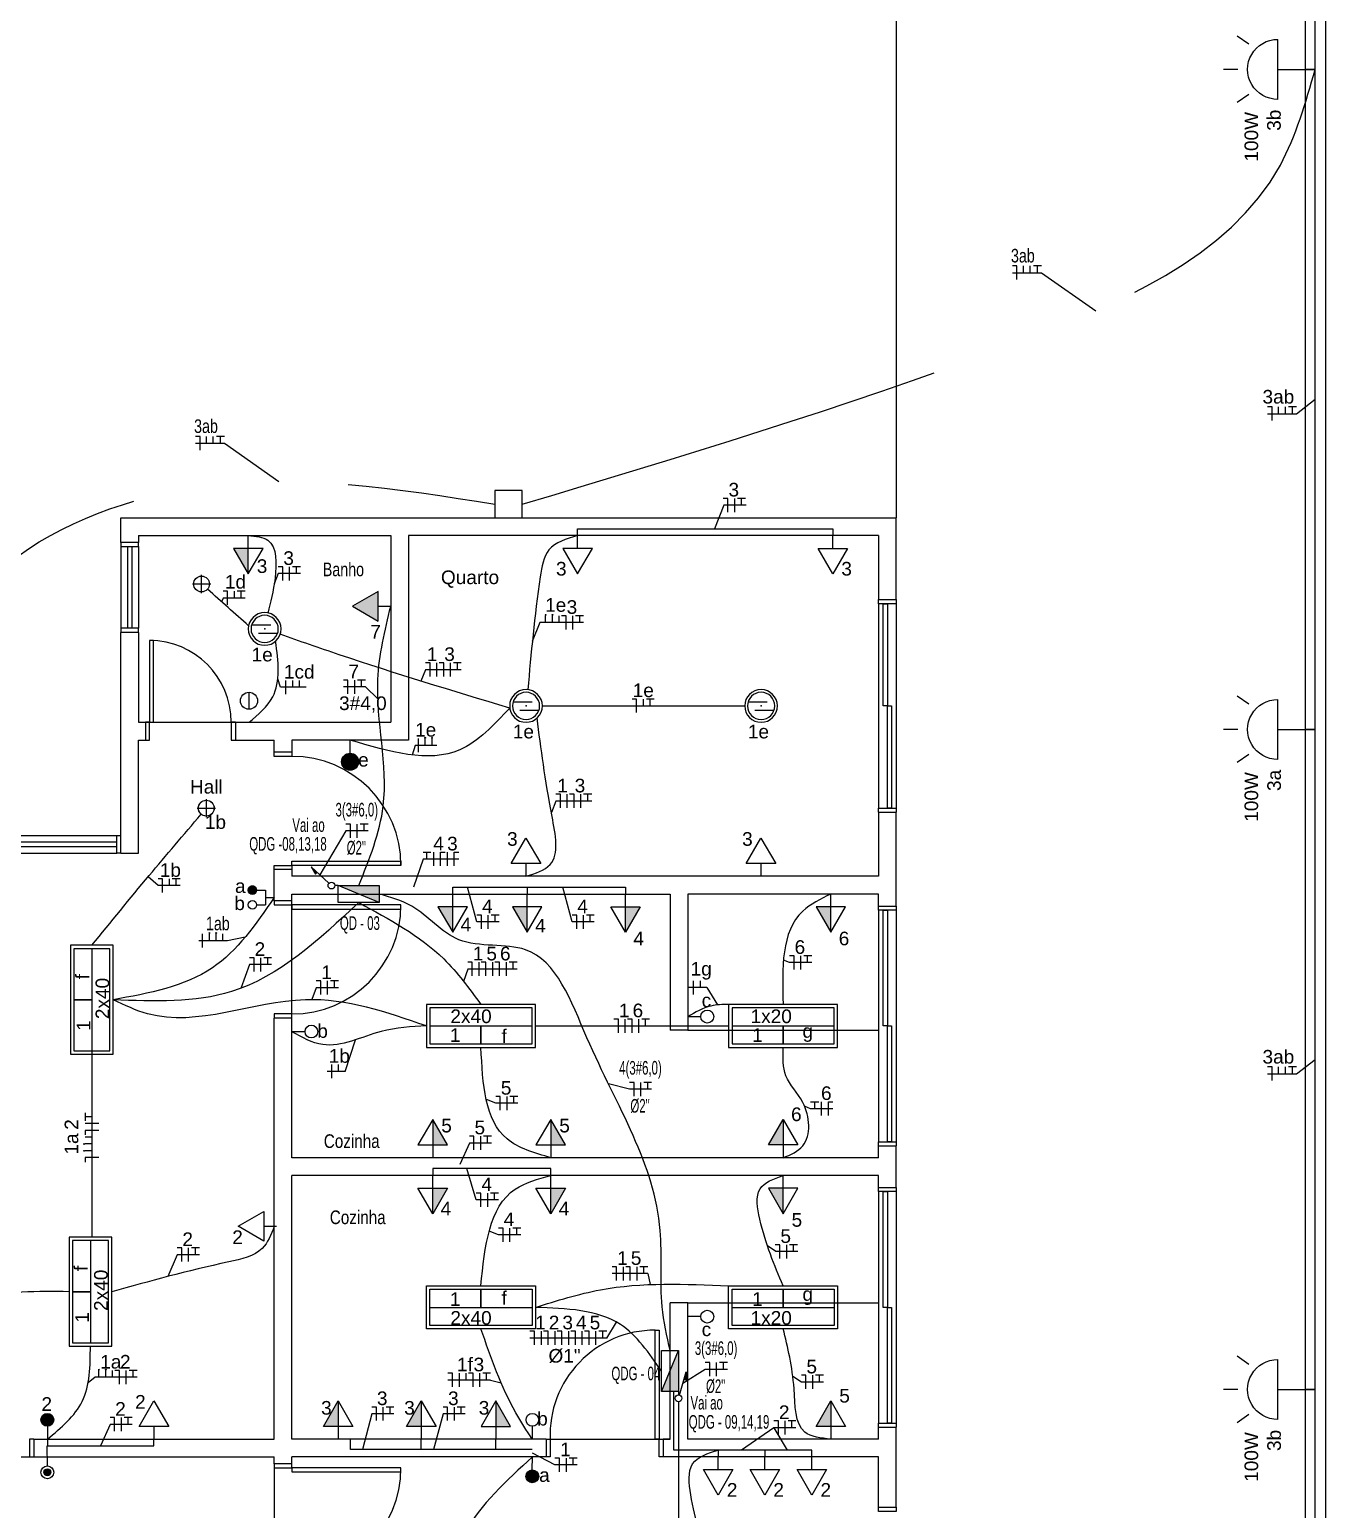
# Model space of a CAD drawing. Extents: x -115 to 23, y 4 to 69.
# Drawn here: x -99.22 to -89.71, y 30.67 to 41.53 of the extents above; entities that cross this region are included whole.
import ezdxf
from ezdxf.enums import TextEntityAlignment as Align

# ---------------------------------------------------------------- set-up
doc = ezdxf.new("R2010")
doc.units = 0
doc.header["$MEASUREMENT"] = 0
doc.linetypes.add('HIDDEN2', pattern=[4.7625, 3.175, -1.5875])
doc.layers.get('0').update_dxf_attribs({"linetype": 'CONTINUOUS'})
for name, color, linetype in [('BASE', 8, 'CONTINUOUS'), ('Chamada', 3, 'CONTINUOUS'), ('E_LUMINO', 160, 'CONTINUOUS'), ('Elétrico', 5, 'CONTINUOUS'), ('Texto - Elétrica', 3, 'CONTINUOUS'), ('texto - elétrico', 3, 'CONTINUOUS'), ('TOMADAS.GI', 5, 'CONTINUOUS')]:
    doc.layers.add(name, color=color, linetype=linetype)
doc.styles.add('ARIAL', font='arial.ttf')

# ---------------------------------------------------------------- blocks, each defined once
blk = doc.blocks.new('A$C089607AB')
at = {"layer": 'TOMADAS.GI', "color": 4}
for p, q in [((0, 0.493), (0, 0.598)), ((-0.184, 0.412), (-0.244, 0.499)), ((0.184, 0.412), (0.244, 0.499)), ((0.22, 0.2), (-0.22, 0.2)), ((0, 0.2), (0, 0))]:
    blk.add_line(p, q, dxfattribs=at)
blk.add_arc((0, 0.201), 0.22, 359.844, 180.156, dxfattribs=at)
blk = doc.blocks.new('A$C3E3F6338')
for p, q in [((-0.067, -0.101), (-0.208, -0.101)), ((-0.017, -0.041), (-0.158, -0.041))]:
    blk.add_line(p, q)
for radius in [0.12, 0.1]:
    blk.add_circle((-0.113, -0.071), radius)
at = {"linetype": 'Continuous'}
blk.add_point((-0.113, -0.071), dxfattribs=at)

msp = doc.modelspace()

# ---------------------------------------------------------------- hatches: boundary and pattern name
at = {"layer": 'Elétrico'}
for points in [[(-97.619, 37.539), (-97.619, 37.726), (-97.727, 37.726)], [(-97.126, 35.337), (-97.156, 35.39), (-97.113, 35.35)], [(-96.658, 35.127), (-96.658, 35.252), (-96.958, 35.252)], [(-96.658, 35.127), (-96.658, 35.252), (-96.958, 35.252)], [(-96.118, 34.909), (-96.118, 35.096), (-96.226, 35.096)], [(-95.571, 34.909), (-95.571, 35.096), (-95.679, 35.096)], [(-94.742, 35.096), (-94.85, 35.096), (-94.85, 34.909)], [(-93.343, 34.909), (-93.343, 35.096), (-93.451, 35.096)], [(-96.265, 33.536), (-96.265, 33.349), (-96.157, 33.349)], [(-95.398, 33.536), (-95.398, 33.349), (-95.29, 33.349)], [(-93.693, 33.536), (-93.801, 33.349), (-93.693, 33.349)], [(-96.265, 32.844), (-96.265, 33.031), (-96.157, 33.031)], [(-95.398, 32.844), (-95.398, 33.031), (-95.29, 33.031)], [(-93.693, 33.031), (-93.801, 33.031), (-93.693, 32.844)], [(-94.586, 31.54), (-94.461, 31.54), (-94.461, 31.84)], [(-94.586, 31.54), (-94.461, 31.54), (-94.461, 31.84)], [(-94.404, 31.623), (-94.405, 31.684), (-94.421, 31.628)], [(-96.959, 31.471), (-96.959, 31.284), (-97.067, 31.284)], [(-96.349, 31.471), (-96.349, 31.284), (-96.457, 31.284)], [(-95.693, 31.284), (-95.801, 31.284), (-95.801, 31.471)], [(-93.343, 31.471), (-93.343, 31.284), (-93.451, 31.284)], [(-99.068, 30.947, 1), (-99.118, 30.947, 1)], [(-95.487, 30.917), (-95.58, 30.917, 1)]]:
    msp.add_hatch(color=256, dxfattribs=at).paths.add_polyline_path(points)
h = msp.add_hatch(color=256, dxfattribs=at)
h.paths.add_polyline_path([(-96.666, 37.409), (-96.854, 37.301), (-96.715, 37.221), (-96.666, 37.221)])
h.paths.add_polyline_path([(-96.666, 37.221), (-96.715, 37.221), (-96.666, 37.193)])
h = msp.add_hatch(color=256, dxfattribs=at)
h.paths.add_polyline_path([(-96.871, 36.224), (-96.871, 36.099, 0.415506), (-96.809, 36.161, 0.412922)])
h.paths.add_polyline_path([(-96.871, 36.224, 0.415506), (-96.934, 36.161, 0.412922), (-96.871, 36.099)])
at = {"layer": 'Elétrico', "linetype": 'Continuous', "lineweight": -2}
for points in [[(-97.619, 35.219), (-97.619, 35.222), (-97.619, 35.224), (-97.618, 35.227), (-97.617, 35.23), (-97.616, 35.232), (-97.615, 35.235), (-97.613, 35.237), (-97.612, 35.239), (-97.61, 35.241), (-97.608, 35.243), (-97.606, 35.245), (-97.603, 35.246), (-97.601, 35.247), (-97.599, 35.248), (-97.596, 35.249), (-97.593, 35.25), (-97.591, 35.25), (-97.588, 35.25), (-97.585, 35.25), (-97.582, 35.25), (-97.58, 35.249), (-97.577, 35.248), (-97.575, 35.247), (-97.572, 35.246), (-97.57, 35.245), (-97.568, 35.243), (-97.566, 35.241), (-97.564, 35.239), (-97.562, 35.237), (-97.561, 35.235), (-97.56, 35.232), (-97.558, 35.23), (-97.558, 35.227), (-97.557, 35.224), (-97.557, 35.222), (-97.557, 35.219), (-97.588, 35.219)], [(-97.557, 35.219), (-97.557, 35.216), (-97.557, 35.214), (-97.558, 35.211), (-97.558, 35.208), (-97.56, 35.206), (-97.561, 35.203), (-97.562, 35.201), (-97.564, 35.199), (-97.566, 35.197), (-97.568, 35.195), (-97.57, 35.193), (-97.572, 35.192), (-97.575, 35.191), (-97.577, 35.19), (-97.58, 35.189), (-97.582, 35.188), (-97.585, 35.188), (-97.588, 35.188), (-97.591, 35.188), (-97.593, 35.188), (-97.596, 35.189), (-97.599, 35.19), (-97.601, 35.191), (-97.603, 35.192), (-97.606, 35.193), (-97.608, 35.195), (-97.61, 35.197), (-97.612, 35.199), (-97.613, 35.201), (-97.615, 35.203), (-97.616, 35.206), (-97.617, 35.208), (-97.618, 35.211), (-97.619, 35.214), (-97.619, 35.216), (-97.619, 35.219), (-97.588, 35.219)], [(-99.14, 31.332), (-99.093, 31.332), (-99.093, 31.379), (-99.1, 31.379), (-99.113, 31.375), (-99.121, 31.37), (-99.127, 31.365), (-99.133, 31.357), (-99.137, 31.347), (-99.14, 31.338), (-99.139, 31.332)], [(-99.14, 31.332), (-99.093, 31.332), (-99.093, 31.286), (-99.1, 31.286), (-99.113, 31.29), (-99.121, 31.295), (-99.127, 31.3), (-99.133, 31.308), (-99.137, 31.317), (-99.14, 31.327), (-99.139, 31.332)], [(-99.046, 31.332), (-99.093, 31.332), (-99.093, 31.379), (-99.086, 31.379), (-99.073, 31.375), (-99.065, 31.37), (-99.059, 31.365), (-99.053, 31.357), (-99.048, 31.347), (-99.046, 31.338), (-99.046, 31.332)], [(-99.046, 31.332), (-99.093, 31.332), (-99.093, 31.286), (-99.086, 31.286), (-99.073, 31.29), (-99.065, 31.295), (-99.059, 31.3), (-99.053, 31.308), (-99.048, 31.317), (-99.046, 31.327), (-99.046, 31.332)], [(-95.58, 30.917), (-95.534, 30.917), (-95.534, 30.964), (-95.541, 30.964), (-95.554, 30.959), (-95.561, 30.955), (-95.567, 30.95), (-95.573, 30.942), (-95.578, 30.932), (-95.58, 30.922), (-95.58, 30.917)], [(-95.487, 30.917), (-95.534, 30.917), (-95.534, 30.964), (-95.526, 30.964), (-95.514, 30.959), (-95.506, 30.955), (-95.5, 30.95), (-95.494, 30.942), (-95.489, 30.932), (-95.487, 30.922), (-95.487, 30.917)]]:
    msp.add_hatch(color=256, dxfattribs=at).paths.add_polyline_path(points)

# ---------------------------------------------------------------- linework, layer by layer
at = {"layer": 'BASE'}
for p, q in [((-89.863, 57.746), (-89.863, 20)), ((-89.713, 57.746), (-89.713, 20)), ((-92.863, 51.36), (-92.863, 37.95)), ((-98.553, 37.95), (-92.863, 37.95)), ((-98.553, 37.77), (-98.553, 37.95)), ((-92.863, 37.35), (-92.863, 37.95)), ((-98.423, 37.82), (-96.573, 37.82)), ((-98.423, 37.82), (-98.423, 37.77)), ((-96.573, 37.82), (-96.573, 36.45)), ((-96.443, 37.82), (-96.443, 36.32)), ((-92.993, 37.82), (-96.443, 37.82)), ((-92.993, 37.82), (-92.993, 37.35)), ((-98.423, 37.77), (-98.553, 37.77)), ((-92.993, 37.35), (-92.863, 37.35)), ((-98.553, 35.62), (-98.553, 37.11)), ((-98.423, 37.11), (-98.553, 37.11)), ((-98.423, 37.11), (-98.423, 36.45)), ((-98.423, 36.45), (-98.373, 36.45)), ((-98.423, 36.45), (-97.713, 36.45)), ((-98.373, 36.45), (-98.373, 36.32)), ((-97.713, 36.45), (-96.573, 36.45)), ((-97.713, 36.45), (-97.713, 36.32)), ((-98.423, 35.49), (-98.423, 36.32)), ((-98.423, 36.32), (-98.373, 36.32)), ((-97.713, 36.32), (-97.428, 36.32)), ((-97.428, 36.23), (-97.428, 36.32)), ((-97.298, 36.32), (-97.298, 36.23)), ((-96.443, 36.32), (-97.298, 36.32)), ((-97.298, 36.23), (-97.428, 36.23)), ((-92.993, 35.79), (-92.993, 35.32)), ((-92.993, 35.79), (-92.863, 35.79)), ((-92.863, 35.102), (-92.863, 35.79)), ((-98.553, 35.49), (-98.553, 35.62)), ((-98.553, 35.49), (-98.423, 35.49)), ((-97.298, 35.37), (-97.428, 35.37)), ((-97.428, 35.14), (-97.428, 35.37)), ((-97.298, 35.37), (-97.298, 35.32)), ((-92.993, 35.32), (-97.298, 35.32)), ((-97.298, 35.19), (-94.523, 35.19)), ((-97.298, 35.14), (-97.298, 35.19)), ((-94.523, 35.19), (-94.523, 34.19)), ((-92.993, 35.19), (-94.393, 35.19)), ((-94.393, 35.19), (-94.393, 34.19)), ((-92.993, 35.102), (-92.993, 35.19)), ((-97.298, 35.14), (-97.428, 35.14)), ((-97.298, 34.31), (-97.298, 35.11)), ((-92.993, 35.102), (-92.863, 35.102)), ((-97.428, 31.19), (-97.428, 34.28)), ((-97.298, 34.28), (-97.428, 34.28)), ((-97.298, 33.255), (-97.298, 34.28)), ((-94.393, 34.19), (-94.523, 34.19)), ((-94.393, 34.19), (-92.993, 34.19)), ((-92.993, 33.255), (-92.993, 33.342)), ((-92.993, 33.342), (-92.863, 33.342)), ((-92.863, 33.037), (-92.863, 33.342)), ((-92.993, 33.255), (-97.298, 33.255)), ((-97.298, 31.19), (-97.298, 33.125)), ((-92.993, 33.125), (-97.298, 33.125)), ((-92.993, 33.037), (-92.993, 33.125)), ((-92.993, 33.037), (-92.863, 33.037)), ((-94.523, 31.19), (-94.523, 32.19)), ((-94.393, 32.19), (-94.523, 32.19)), ((-94.393, 31.19), (-94.393, 32.19)), ((-94.393, 32.19), (-92.993, 32.19)), ((-92.993, 31.19), (-92.993, 31.277)), ((-92.993, 31.277), (-92.863, 31.277)), ((-92.863, 30.69), (-92.863, 31.277)), ((-99.193, 31.19), (-97.428, 31.19)), ((-99.193, 31.19), (-99.193, 31.06)), ((-95.433, 31.19), (-97.298, 31.19)), ((-95.433, 31.19), (-95.433, 31.06)), ((-95.403, 31.19), (-94.523, 31.19)), ((-94.523, 31.19), (-94.573, 31.19)), ((-94.573, 31.19), (-94.573, 31.06)), ((-92.993, 31.19), (-94.393, 31.19)), ((-100.053, 31.06), (-99.193, 31.06)), ((-99.193, 31.06), (-97.428, 31.06)), ((-97.428, 31.01), (-97.428, 31.06)), ((-97.298, 31.01), (-97.298, 31.06)), ((-95.433, 31.06), (-97.298, 31.06)), ((-92.993, 31.06), (-94.573, 31.06)), ((-92.993, 30.69), (-92.993, 31.06)), ((-97.298, 31.01), (-97.428, 31.01)), ((-97.428, 31.01), (-97.428, 30.15)), ((-92.993, 30.69), (-92.863, 30.69))]:
    msp.add_line(p, q, dxfattribs=at)
at = {"layer": 'BASE', "linetype": 'Continuous'}
for p, q in [((-98.553, 37.74), (-98.553, 37.14)), ((-98.423, 37.74), (-98.423, 37.14)), ((-92.993, 37.32), (-92.993, 35.82)), ((-92.863, 37.32), (-92.863, 35.82)), ((-100.073, 35.62), (-98.583, 35.62)), ((-100.073, 35.49), (-98.583, 35.49)), ((-92.993, 35.072), (-92.993, 33.372)), ((-92.863, 35.072), (-92.863, 33.372)), ((-92.993, 33.007), (-92.993, 31.307)), ((-92.863, 33.007), (-92.863, 31.307)), ((-95.433, 31.19), (-95.403, 31.19))]:
    msp.add_line(p, q, dxfattribs=at)
for points in [[(-98.553, 37.77), (-98.553, 37.74), (-98.423, 37.74), (-98.423, 37.77)], [(-92.863, 37.35), (-92.863, 37.32), (-92.993, 37.32), (-92.993, 37.35)], [(-98.423, 37.11), (-98.423, 37.14), (-98.553, 37.14), (-98.553, 37.11)], [(-98.373, 36.32), (-98.343, 36.32), (-98.343, 36.45), (-98.373, 36.45)], [(-97.713, 36.45), (-97.743, 36.45), (-97.743, 36.32), (-97.713, 36.32)], [(-97.298, 36.23), (-97.298, 36.2), (-97.428, 36.2), (-97.428, 36.23)], [(-92.993, 35.79), (-92.993, 35.82), (-92.863, 35.82), (-92.863, 35.79)], [(-98.553, 35.49), (-98.583, 35.49), (-98.583, 35.62), (-98.553, 35.62)], [(-97.428, 35.37), (-97.428, 35.4), (-97.298, 35.4), (-97.298, 35.37)], [(-97.428, 35.14), (-97.428, 35.11), (-97.298, 35.11), (-97.298, 35.14)], [(-92.863, 35.102), (-92.863, 35.072), (-92.993, 35.072), (-92.993, 35.102)], [(-97.298, 34.28), (-97.298, 34.31), (-97.428, 34.31), (-97.428, 34.28)], [(-92.993, 33.342), (-92.993, 33.372), (-92.863, 33.372), (-92.863, 33.342)], [(-92.863, 33.037), (-92.863, 33.007), (-92.993, 33.007), (-92.993, 33.037)], [(-92.993, 31.277), (-92.993, 31.307), (-92.863, 31.307), (-92.863, 31.277)], [(-99.193, 31.19), (-99.223, 31.19), (-99.223, 31.06), (-99.193, 31.06)], [(-95.433, 31.19), (-95.403, 31.19), (-95.403, 31.06), (-95.433, 31.06)], [(-94.573, 31.06), (-94.603, 31.06), (-94.603, 31.19), (-94.573, 31.19)], [(-97.428, 31.01), (-97.428, 30.98), (-97.298, 30.98), (-97.298, 31.01)], [(-92.863, 30.69), (-92.863, 30.66), (-92.993, 30.66), (-92.993, 30.69)]]:
    msp.add_lwpolyline(points, dxfattribs=at)
for points in [[(-98.473, 37.74), (-98.473, 37.14), (-98.503, 37.14), (-98.503, 37.74), (-98.473, 37.74)], [(-92.928, 37.32), (-92.928, 36.57), (-92.958, 36.57), (-92.958, 37.32), (-92.928, 37.32)], [(-98.343, 36.45), (-98.313, 36.45), (-98.313, 37.05), (-98.343, 37.05), (-98.343, 36.45)], [(-92.898, 36.57), (-92.898, 35.82), (-92.928, 35.82), (-92.928, 36.57), (-92.898, 36.57)], [(-100.073, 35.54), (-98.583, 35.54), (-98.583, 35.57), (-100.073, 35.57), (-100.073, 35.54)], [(-97.298, 35.4), (-97.298, 35.43), (-96.498, 35.43), (-96.498, 35.4), (-97.298, 35.4)], [(-97.298, 35.11), (-97.298, 35.08), (-96.498, 35.08), (-96.498, 35.11), (-97.298, 35.11)], [(-92.928, 35.072), (-92.928, 34.222), (-92.958, 34.222), (-92.958, 35.072), (-92.928, 35.072)], [(-92.898, 34.222), (-92.898, 33.372), (-92.928, 33.372), (-92.928, 34.222), (-92.898, 34.222)], [(-92.928, 33.007), (-92.928, 32.157), (-92.958, 32.157), (-92.958, 33.007), (-92.928, 33.007)], [(-92.898, 32.157), (-92.898, 31.307), (-92.928, 31.307), (-92.928, 32.157), (-92.898, 32.157)], [(-94.603, 31.19), (-94.633, 31.19), (-94.633, 31.99), (-94.603, 31.99), (-94.603, 31.19)], [(-97.298, 30.98), (-97.298, 30.95), (-96.498, 30.95), (-96.498, 30.98), (-97.298, 30.98)]]:
    msp.add_lwpolyline(points, close=True, dxfattribs=at)
for centre, radius, start, end in [((-98.343, 36.45), 0.6, 0, 90), ((-97.298, 35.4), 0.8, 0, 90), ((-97.298, 35.11), 0.8, 270, 0), ((-94.633, 31.219), 0.771, 90, 182.1916), ((-97.298, 30.98), 0.8, 270, 0)]:
    msp.add_arc(centre, radius, start, end, dxfattribs=at)
at = {"layer": 'Chamada', "linetype": 'Continuous'}
for p, q in [((-92.01, 39.749), (-91.798, 39.749)), ((-90.139, 38.714), (-89.926, 38.714)), ((-98.005, 38.498), (-97.792, 38.498)), ((-93.965, 38.043), (-94.128, 38.043)), ((-97.236, 37.541), (-97.398, 37.541)), ((-97.641, 37.362), (-97.803, 37.362)), ((-95.157, 37.182), (-95.478, 37.182)), ((-96.055, 36.836), (-96.318, 36.836)), ((-97.194, 36.707), (-97.383, 36.707)), ((-96.757, 36.71), (-96.92, 36.71)), ((-96.235, 36.281), (-96.393, 36.281)), ((-95.098, 35.872), (-95.361, 35.872)), ((-96.739, 35.653), (-96.902, 35.653)), ((-96.074, 35.447), (-96.336, 35.447)), ((-98.117, 35.252), (-98.28, 35.252)), ((-95.778, 34.985), (-95.941, 34.985)), ((-95.079, 34.985), (-95.241, 34.985)), ((-97.982, 34.848), (-97.771, 34.848)), ((-97.447, 34.672), (-97.609, 34.672)), ((-95.645, 34.639), (-96.008, 34.639)), ((-93.483, 34.687), (-93.646, 34.687)), ((-96.957, 34.502), (-97.119, 34.502)), ((-94.252, 34.503), (-94.384, 34.503)), ((-96.908, 33.888), (-97.039, 33.888)), ((-90.139, 33.871), (-89.926, 33.871)), ((-94.658, 33.758), (-94.82, 33.758)), ((-95.64, 33.655), (-95.802, 33.655)), ((-93.328, 33.615), (-93.491, 33.615)), ((-95.833, 33.363), (-95.996, 33.363)), ((-95.782, 32.946), (-95.945, 32.946)), ((-95.619, 32.689), (-95.781, 32.689)), ((-97.977, 32.543), (-98.14, 32.543)), ((-93.584, 32.566), (-93.746, 32.566)), ((-94.685, 32.405), (-94.948, 32.405)), ((-94.988, 31.932), (-95.551, 31.932)), ((-98.435, 31.644), (-98.742, 31.644)), ((-95.84, 31.624), (-96.153, 31.624)), ((-94.102, 31.702), (-94.265, 31.702)), ((-93.397, 31.609), (-93.559, 31.609)), ((-98.47, 31.298), (-98.633, 31.298)), ((-96.549, 31.376), (-96.711, 31.376)), ((-96.027, 31.376), (-96.189, 31.376)), ((-93.599, 31.274), (-93.761, 31.274)), ((-95.205, 31.001), (-95.368, 31.001))]:
    msp.add_line(p, q, dxfattribs=at)
at = {"layer": 'Chamada'}
for p, q in [((-91.798, 39.749), (-91.398, 39.469)), ((-89.926, 38.714), (-89.788, 38.82)), ((-97.792, 38.498), (-97.393, 38.218)), ((-94.128, 38.043), (-94.197, 37.87)), ((-97.398, 37.541), (-97.428, 37.467)), ((-97.803, 37.362), (-97.814, 37.334)), ((-95.478, 37.182), (-95.534, 37.042)), ((-96.318, 36.836), (-96.351, 36.752)), ((-97.383, 36.707), (-97.402, 36.769)), ((-96.757, 36.71), (-96.666, 36.619)), ((-96.393, 36.281), (-96.416, 36.21)), ((-95.361, 35.872), (-95.394, 35.788)), ((-96.902, 35.653), (-97.092, 35.33)), ((-96.336, 35.447), (-96.406, 35.24)), ((-98.28, 35.252), (-98.353, 35.316)), ((-95.941, 34.985), (-96.01, 35.24)), ((-95.241, 34.985), (-95.311, 35.24)), ((-97.771, 34.848), (-97.64, 34.876)), ((-97.609, 34.672), (-97.673, 34.498)), ((-96.008, 34.639), (-96.038, 34.549)), ((-93.646, 34.687), (-93.691, 34.704)), ((-97.119, 34.502), (-97.151, 34.415)), ((-94.252, 34.503), (-94.174, 34.376)), ((-96.908, 33.888), (-96.831, 34.12)), ((-89.926, 33.871), (-89.788, 33.976)), ((-94.82, 33.758), (-94.975, 33.797)), ((-95.802, 33.655), (-95.871, 33.682)), ((-93.491, 33.615), (-93.535, 33.633)), ((-95.996, 33.363), (-96.065, 33.205)), ((-95.945, 32.946), (-96.014, 33.175)), ((-95.781, 32.689), (-95.851, 32.716)), ((-93.746, 32.566), (-93.808, 32.608)), ((-98.14, 32.543), (-98.209, 32.384)), ((-94.685, 32.405), (-94.668, 32.324)), ((-94.988, 31.932), (-94.916, 32.049)), ((-98.742, 31.644), (-98.794, 31.603)), ((-95.84, 31.624), (-95.762, 31.603)), ((-94.265, 31.702), (-94.43, 31.599)), ((-93.559, 31.609), (-93.621, 31.65)), ((-98.633, 31.298), (-98.702, 31.14)), ((-96.711, 31.376), (-96.78, 31.115)), ((-96.189, 31.376), (-96.259, 31.115)), ((-93.761, 31.274), (-93.998, 31.11)), ((-93.761, 31.274), (-93.664, 31.11)), ((-95.368, 31.001), (-95.533, 31.087))]:
    msp.add_line(p, q, dxfattribs=at)
at = {"layer": 'E_LUMINO'}
for p, q in [((-98.028, 37.465), (-97.894, 37.465)), ((-97.961, 37.398), (-97.961, 37.532)), ((-97.961, 37.398), (-97.961, 37.532)), ((-97.926, 35.753), (-97.926, 35.887)), ((-97.926, 35.753), (-97.926, 35.887)), ((-97.993, 35.82), (-97.859, 35.82))]:
    msp.add_line(p, q, dxfattribs=at)
for points in [[(-98.924, 34.814), (-98.924, 34.014), (-98.609, 34.014), (-98.609, 34.814)], [(-98.899, 34.789), (-98.899, 34.039), (-98.634, 34.039), (-98.634, 34.789)], [(-96.311, 34.065), (-95.511, 34.065), (-95.511, 34.38), (-96.311, 34.38)], [(-96.286, 34.09), (-95.536, 34.09), (-95.536, 34.355), (-96.286, 34.355)], [(-94.093, 34.065), (-93.293, 34.065), (-93.293, 34.38), (-94.093, 34.38)], [(-94.068, 34.09), (-93.318, 34.09), (-93.318, 34.355), (-94.068, 34.355)], [(-98.934, 32.672), (-98.934, 31.872), (-98.619, 31.872), (-98.619, 32.672)], [(-98.909, 32.647), (-98.909, 31.897), (-98.644, 31.897), (-98.644, 32.647)], [(-96.311, 32.315), (-95.511, 32.315), (-95.511, 32), (-96.311, 32)], [(-96.286, 32.29), (-95.536, 32.29), (-95.536, 32.025), (-96.286, 32.025)], [(-94.093, 32.315), (-93.293, 32.315), (-93.293, 32), (-94.093, 32)], [(-94.068, 32.29), (-93.318, 32.29), (-93.318, 32.025), (-94.068, 32.025)]]:
    msp.add_lwpolyline(points, close=True, dxfattribs=at)
for points in [[(-98.766, 34.789), (-98.766, 34.414), (-98.899, 34.414), (-98.766, 34.414), (-98.766, 34.039)], [(-96.286, 34.222), (-95.911, 34.222), (-95.911, 34.09), (-95.911, 34.222), (-95.536, 34.222)], [(-94.068, 34.222), (-93.693, 34.222), (-93.693, 34.09), (-93.693, 34.222), (-93.318, 34.222)], [(-98.777, 32.647), (-98.777, 32.272), (-98.909, 32.272), (-98.777, 32.272), (-98.777, 31.897)], [(-96.286, 32.157), (-95.911, 32.157), (-95.911, 32.29), (-95.911, 32.157), (-95.536, 32.157)], [(-94.068, 32.157), (-93.693, 32.157), (-93.693, 32.29), (-93.693, 32.157), (-93.318, 32.157)]]:
    msp.add_lwpolyline(points, dxfattribs=at)
for centre in [(-97.961, 37.465), (-97.961, 37.465), (-97.927, 35.82), (-97.926, 35.82)]:
    msp.add_circle(centre, 0.058, dxfattribs=at)
at = {"layer": 'Elétrico', "linetype": 'Continuous'}
for p, q in [((-91.977, 39.799), (-92.01, 39.799)), ((-91.977, 39.699), (-91.977, 39.799)), ((-91.929, 39.749), (-91.929, 39.799)), ((-91.881, 39.749), (-91.881, 39.799)), ((-91.798, 39.799), (-91.856, 39.799)), ((-91.827, 39.749), (-91.827, 39.799)), ((-90.105, 38.764), (-90.139, 38.764)), ((-90.105, 38.664), (-90.105, 38.764)), ((-90.057, 38.714), (-90.057, 38.764)), ((-90.005, 38.714), (-90.005, 38.764)), ((-89.926, 38.764), (-89.985, 38.764)), ((-89.955, 38.714), (-89.955, 38.764)), ((-97.972, 38.548), (-98.005, 38.548)), ((-97.972, 38.448), (-97.972, 38.548)), ((-97.924, 38.498), (-97.924, 38.548)), ((-97.876, 38.498), (-97.876, 38.548)), ((-97.792, 38.548), (-97.851, 38.548)), ((-97.822, 38.498), (-97.822, 38.548)), ((-94.098, 38.093), (-94.132, 38.093)), ((-94.098, 37.993), (-94.098, 38.093)), ((-94.048, 37.993), (-94.048, 38.093)), ((-93.969, 38.093), (-94.028, 38.093)), ((-93.998, 38.043), (-93.998, 38.093)), ((-97.619, 37.539), (-97.619, 37.82)), ((-95.202, 37.726), (-95.202, 37.82)), ((-93.328, 37.726), (-93.328, 37.82)), ((-97.365, 37.591), (-97.398, 37.591)), ((-97.365, 37.491), (-97.365, 37.591)), ((-97.315, 37.491), (-97.315, 37.591)), ((-97.236, 37.591), (-97.294, 37.591)), ((-97.265, 37.541), (-97.265, 37.591)), ((-97.77, 37.412), (-97.803, 37.412)), ((-97.77, 37.312), (-97.77, 37.412)), ((-97.72, 37.362), (-97.72, 37.412)), ((-97.641, 37.412), (-97.699, 37.412)), ((-97.67, 37.362), (-97.67, 37.412)), ((-96.666, 37.301), (-96.573, 37.301)), ((-95.436, 37.182), (-95.436, 37.232)), ((-95.386, 37.182), (-95.386, 37.232)), ((-95.336, 37.182), (-95.336, 37.232)), ((-95.286, 37.232), (-95.32, 37.232)), ((-95.286, 37.132), (-95.286, 37.232)), ((-95.236, 37.132), (-95.236, 37.232)), ((-95.157, 37.232), (-95.216, 37.232)), ((-95.186, 37.182), (-95.186, 37.232)), ((-96.284, 36.886), (-96.318, 36.886)), ((-96.284, 36.786), (-96.284, 36.886)), ((-96.234, 36.786), (-96.234, 36.886)), ((-96.184, 36.886), (-96.218, 36.886)), ((-96.184, 36.786), (-96.184, 36.886)), ((-96.134, 36.786), (-96.134, 36.886)), ((-96.055, 36.886), (-96.113, 36.886)), ((-96.084, 36.836), (-96.084, 36.886)), ((-97.342, 36.657), (-97.342, 36.757)), ((-97.292, 36.707), (-97.292, 36.757)), ((-97.242, 36.707), (-97.242, 36.757)), ((-96.887, 36.76), (-96.92, 36.76)), ((-96.887, 36.66), (-96.887, 36.76)), ((-96.837, 36.66), (-96.837, 36.76)), ((-96.757, 36.76), (-96.816, 36.76)), ((-96.787, 36.71), (-96.787, 36.76)), ((-94.768, 36.621), (-94.802, 36.621)), ((-94.768, 36.521), (-94.768, 36.621)), ((-94.718, 36.571), (-94.718, 36.621)), ((-94.639, 36.621), (-94.697, 36.621)), ((-94.668, 36.571), (-94.668, 36.621)), ((-96.37, 36.231), (-96.37, 36.331)), ((-96.32, 36.281), (-96.32, 36.331)), ((-96.27, 36.281), (-96.27, 36.331)), ((-95.327, 35.922), (-95.361, 35.922)), ((-95.327, 35.822), (-95.327, 35.922)), ((-95.277, 35.822), (-95.277, 35.922)), ((-95.227, 35.922), (-95.261, 35.922)), ((-95.227, 35.822), (-95.227, 35.922)), ((-95.177, 35.822), (-95.177, 35.922)), ((-95.098, 35.922), (-95.157, 35.922)), ((-95.127, 35.872), (-95.127, 35.922)), ((-96.869, 35.703), (-96.902, 35.703)), ((-96.869, 35.603), (-96.869, 35.703)), ((-96.819, 35.603), (-96.819, 35.703)), ((-96.739, 35.703), (-96.798, 35.703)), ((-96.769, 35.653), (-96.769, 35.703)), ((-96.336, 35.497), (-96.278, 35.497)), ((-96.307, 35.447), (-96.307, 35.497)), ((-96.257, 35.397), (-96.257, 35.497)), ((-96.207, 35.397), (-96.207, 35.497)), ((-96.207, 35.497), (-96.174, 35.497)), ((-96.157, 35.397), (-96.157, 35.497)), ((-96.107, 35.397), (-96.107, 35.497)), ((-96.107, 35.497), (-96.074, 35.497)), ((-95.581, 35.414), (-95.581, 35.32)), ((-93.856, 35.414), (-93.856, 35.32)), ((-98.247, 35.302), (-98.28, 35.302)), ((-98.247, 35.202), (-98.247, 35.302)), ((-98.197, 35.252), (-98.197, 35.302)), ((-98.117, 35.302), (-98.176, 35.302)), ((-98.147, 35.252), (-98.147, 35.302)), ((-96.118, 34.909), (-96.118, 35.19)), ((-95.571, 34.909), (-95.571, 35.19)), ((-94.85, 34.909), (-94.85, 35.19)), ((-93.343, 34.909), (-93.343, 35.19)), ((-95.907, 35.035), (-95.941, 35.035)), ((-95.907, 34.935), (-95.907, 35.035)), ((-95.857, 34.935), (-95.857, 35.035)), ((-95.778, 35.035), (-95.837, 35.035)), ((-95.807, 34.985), (-95.807, 35.035)), ((-95.208, 35.035), (-95.241, 35.035)), ((-95.208, 34.935), (-95.208, 35.035)), ((-95.158, 34.935), (-95.158, 35.035)), ((-95.079, 35.035), (-95.137, 35.035)), ((-95.108, 34.985), (-95.108, 35.035)), ((-97.954, 34.798), (-97.954, 34.898)), ((-97.904, 34.848), (-97.904, 34.898)), ((-97.854, 34.848), (-97.854, 34.898)), ((-97.804, 34.848), (-97.804, 34.898)), ((-97.576, 34.722), (-97.609, 34.722)), ((-97.576, 34.622), (-97.576, 34.722)), ((-97.526, 34.622), (-97.526, 34.722)), ((-97.447, 34.722), (-97.505, 34.722)), ((-97.476, 34.672), (-97.476, 34.722)), ((-95.974, 34.689), (-96.008, 34.689)), ((-95.974, 34.589), (-95.974, 34.689)), ((-95.924, 34.589), (-95.924, 34.689)), ((-95.874, 34.689), (-95.908, 34.689)), ((-95.874, 34.589), (-95.874, 34.689)), ((-95.824, 34.589), (-95.824, 34.689)), ((-95.774, 34.689), (-95.808, 34.689)), ((-95.774, 34.589), (-95.774, 34.689)), ((-95.724, 34.589), (-95.724, 34.689)), ((-95.645, 34.689), (-95.704, 34.689)), ((-95.674, 34.639), (-95.674, 34.689)), ((-93.613, 34.737), (-93.646, 34.737)), ((-93.613, 34.637), (-93.613, 34.737)), ((-93.563, 34.637), (-93.563, 34.737)), ((-93.483, 34.737), (-93.542, 34.737)), ((-93.513, 34.687), (-93.513, 34.737)), ((-97.086, 34.552), (-97.119, 34.552)), ((-97.086, 34.452), (-97.086, 34.552)), ((-97.036, 34.452), (-97.036, 34.552)), ((-96.957, 34.552), (-97.015, 34.552)), ((-96.986, 34.502), (-96.986, 34.552)), ((-94.35, 34.453), (-94.35, 34.553)), ((-94.3, 34.503), (-94.3, 34.553)), ((-94.902, 34.272), (-94.935, 34.272)), ((-94.902, 34.172), (-94.902, 34.272)), ((-94.852, 34.172), (-94.852, 34.272)), ((-94.802, 34.272), (-94.835, 34.272)), ((-94.802, 34.172), (-94.802, 34.272)), ((-94.752, 34.172), (-94.752, 34.272)), ((-94.673, 34.272), (-94.731, 34.272)), ((-94.702, 34.222), (-94.702, 34.272)), ((-97.006, 33.838), (-97.006, 33.938)), ((-96.956, 33.888), (-96.956, 33.938)), ((-90.105, 33.921), (-90.139, 33.921)), ((-90.105, 33.821), (-90.105, 33.921)), ((-90.057, 33.871), (-90.057, 33.921)), ((-90.005, 33.871), (-90.005, 33.921)), ((-89.926, 33.921), (-89.985, 33.921)), ((-89.955, 33.871), (-89.955, 33.921)), ((-94.787, 33.808), (-94.82, 33.808)), ((-94.787, 33.708), (-94.787, 33.808)), ((-94.737, 33.708), (-94.737, 33.808)), ((-94.658, 33.808), (-94.716, 33.808)), ((-94.687, 33.758), (-94.687, 33.808)), ((-95.769, 33.705), (-95.802, 33.705)), ((-95.769, 33.605), (-95.769, 33.705)), ((-95.719, 33.605), (-95.719, 33.705)), ((-95.64, 33.705), (-95.698, 33.705)), ((-95.669, 33.655), (-95.669, 33.705)), ((-93.491, 33.665), (-93.432, 33.665)), ((-93.461, 33.615), (-93.461, 33.665)), ((-93.411, 33.565), (-93.411, 33.665)), ((-93.361, 33.565), (-93.361, 33.665)), ((-93.361, 33.665), (-93.328, 33.665)), ((-98.816, 33.585), (-98.816, 33.527)), ((-98.766, 33.556), (-98.816, 33.556)), ((-98.716, 33.506), (-98.816, 33.506)), ((-98.716, 33.456), (-98.816, 33.456)), ((-98.816, 33.456), (-98.816, 33.422)), ((-96.265, 33.536), (-96.265, 33.255)), ((-95.398, 33.536), (-95.398, 33.255)), ((-93.693, 33.536), (-93.693, 33.255)), ((-98.766, 33.406), (-98.816, 33.406)), ((-98.766, 33.356), (-98.816, 33.356)), ((-95.962, 33.413), (-95.996, 33.413)), ((-95.962, 33.313), (-95.962, 33.413)), ((-95.912, 33.313), (-95.912, 33.413)), ((-95.833, 33.413), (-95.892, 33.413)), ((-95.862, 33.363), (-95.862, 33.413)), ((-98.766, 33.306), (-98.816, 33.306)), ((-98.716, 33.256), (-98.816, 33.256)), ((-98.816, 33.256), (-98.816, 33.222)), ((-96.265, 32.844), (-96.265, 33.125)), ((-95.398, 32.844), (-95.398, 33.125)), ((-93.693, 32.844), (-93.693, 33.125)), ((-95.911, 32.996), (-95.945, 32.996)), ((-95.911, 32.896), (-95.911, 32.996)), ((-95.861, 32.896), (-95.861, 32.996)), ((-95.782, 32.996), (-95.84, 32.996)), ((-95.811, 32.946), (-95.811, 32.996)), ((-97.505, 32.752), (-97.411, 32.752)), ((-95.748, 32.739), (-95.781, 32.739)), ((-95.748, 32.639), (-95.748, 32.739)), ((-95.698, 32.639), (-95.698, 32.739)), ((-95.619, 32.739), (-95.677, 32.739)), ((-95.648, 32.689), (-95.648, 32.739)), ((-98.106, 32.593), (-98.14, 32.593)), ((-98.106, 32.493), (-98.106, 32.593)), ((-98.056, 32.493), (-98.056, 32.593)), ((-97.977, 32.593), (-98.036, 32.593)), ((-98.006, 32.543), (-98.006, 32.593)), ((-93.717, 32.616), (-93.751, 32.616)), ((-93.717, 32.516), (-93.717, 32.616)), ((-93.667, 32.516), (-93.667, 32.616)), ((-93.588, 32.616), (-93.646, 32.616)), ((-93.617, 32.566), (-93.617, 32.616)), ((-94.915, 32.455), (-94.948, 32.455)), ((-94.915, 32.355), (-94.915, 32.455)), ((-94.865, 32.355), (-94.865, 32.455)), ((-94.815, 32.455), (-94.848, 32.455)), ((-94.815, 32.355), (-94.815, 32.455)), ((-94.765, 32.355), (-94.765, 32.455)), ((-94.685, 32.455), (-94.744, 32.455)), ((-94.715, 32.405), (-94.715, 32.455)), ((-95.517, 31.982), (-95.551, 31.982)), ((-95.517, 31.882), (-95.517, 31.982)), ((-95.467, 31.882), (-95.467, 31.982)), ((-95.417, 31.982), (-95.451, 31.982)), ((-95.417, 31.882), (-95.417, 31.982)), ((-95.367, 31.882), (-95.367, 31.982)), ((-95.317, 31.982), (-95.351, 31.982)), ((-95.317, 31.882), (-95.317, 31.982)), ((-95.267, 31.882), (-95.267, 31.982)), ((-95.217, 31.982), (-95.251, 31.982)), ((-95.217, 31.882), (-95.217, 31.982)), ((-95.167, 31.882), (-95.167, 31.982)), ((-95.117, 31.982), (-95.151, 31.982)), ((-95.117, 31.882), (-95.117, 31.982)), ((-95.067, 31.882), (-95.067, 31.982)), ((-94.988, 31.982), (-95.046, 31.982)), ((-95.017, 31.932), (-95.017, 31.982)), ((-94.231, 31.752), (-94.265, 31.752)), ((-94.231, 31.652), (-94.231, 31.752)), ((-94.181, 31.652), (-94.181, 31.752)), ((-94.102, 31.752), (-94.16, 31.752)), ((-94.131, 31.702), (-94.131, 31.752)), ((-98.714, 31.644), (-98.714, 31.694)), ((-98.664, 31.644), (-98.664, 31.694)), ((-98.614, 31.644), (-98.614, 31.694)), ((-98.564, 31.694), (-98.597, 31.694)), ((-98.564, 31.594), (-98.564, 31.694)), ((-98.514, 31.594), (-98.514, 31.694)), ((-98.435, 31.694), (-98.493, 31.694)), ((-98.464, 31.644), (-98.464, 31.694)), ((-96.119, 31.674), (-96.153, 31.674)), ((-96.119, 31.574), (-96.119, 31.674)), ((-96.069, 31.574), (-96.069, 31.674)), ((-96.019, 31.624), (-96.019, 31.674)), ((-95.969, 31.674), (-96.003, 31.674)), ((-95.969, 31.574), (-95.969, 31.674)), ((-95.919, 31.574), (-95.919, 31.674)), ((-95.84, 31.674), (-95.898, 31.674)), ((-95.869, 31.624), (-95.869, 31.674)), ((-93.526, 31.659), (-93.559, 31.659)), ((-93.526, 31.559), (-93.526, 31.659)), ((-93.476, 31.559), (-93.476, 31.659)), ((-93.397, 31.659), (-93.455, 31.659)), ((-93.426, 31.609), (-93.426, 31.659)), ((-96.959, 31.471), (-96.959, 31.19)), ((-96.678, 31.426), (-96.711, 31.426)), ((-96.678, 31.326), (-96.678, 31.426)), ((-96.628, 31.326), (-96.628, 31.426)), ((-96.549, 31.426), (-96.607, 31.426)), ((-96.578, 31.376), (-96.578, 31.426)), ((-96.349, 31.471), (-96.349, 31.19)), ((-96.156, 31.426), (-96.189, 31.426)), ((-96.156, 31.326), (-96.156, 31.426)), ((-96.106, 31.326), (-96.106, 31.426)), ((-96.027, 31.426), (-96.085, 31.426)), ((-96.056, 31.376), (-96.056, 31.426)), ((-95.801, 31.471), (-95.801, 31.19)), ((-93.343, 31.471), (-93.343, 31.19)), ((-98.599, 31.348), (-98.633, 31.348)), ((-98.599, 31.248), (-98.599, 31.348)), ((-98.549, 31.248), (-98.549, 31.348)), ((-98.47, 31.348), (-98.528, 31.348)), ((-98.499, 31.298), (-98.499, 31.348)), ((-98.311, 31.284), (-98.311, 31.19)), ((-93.728, 31.324), (-93.761, 31.324)), ((-93.728, 31.224), (-93.728, 31.324)), ((-93.678, 31.224), (-93.678, 31.324)), ((-93.599, 31.324), (-93.657, 31.324)), ((-93.628, 31.274), (-93.628, 31.324)), ((-94.169, 30.967), (-94.169, 31.061)), ((-93.828, 30.967), (-93.828, 31.061)), ((-93.482, 30.967), (-93.482, 31.061)), ((-95.334, 31.051), (-95.368, 31.051)), ((-95.334, 30.951), (-95.334, 31.051)), ((-95.284, 30.951), (-95.284, 31.051)), ((-95.205, 31.051), (-95.263, 31.051)), ((-95.234, 31.001), (-95.234, 31.051))]:
    msp.add_line(p, q, dxfattribs=at)
at = {"layer": 'Elétrico'}
for p, q in [((-95.202, 37.82), (-95.202, 37.87)), ((-95.202, 37.87), (-93.328, 37.87)), ((-93.328, 37.87), (-93.328, 37.82)), ((-97.613, 36.546), (-97.613, 36.671)), ((-96.871, 36.224), (-96.871, 36.32)), ((-96.871, 36.224), (-96.871, 36.099)), ((-97.027, 35.269), (-97.156, 35.39)), ((-97.156, 35.39), (-97.126, 35.337)), ((-97.126, 35.337), (-97.113, 35.35)), ((-96.958, 35.252), (-96.983, 35.252)), ((-96.658, 35.127), (-96.958, 35.252)), ((-96.658, 35.127), (-96.958, 35.252)), ((-95.398, 33.175), (-96.265, 33.175)), ((-96.265, 33.175), (-96.265, 33.125)), ((-95.398, 33.125), (-95.398, 33.175)), ((-94.586, 31.54), (-94.461, 31.84)), ((-94.586, 31.54), (-94.461, 31.84)), ((-94.454, 31.514), (-94.405, 31.684)), ((-94.404, 31.623), (-94.421, 31.628)), ((-94.405, 31.684), (-94.404, 31.623)), ((-94.496, 31.11), (-94.496, 31.54)), ((-99.093, 31.19), (-99.093, 31.14)), ((-98.311, 31.14), (-98.311, 31.19)), ((-95.801, 31.115), (-95.801, 31.19)), ((-99.093, 31.14), (-98.311, 31.14)), ((-95.534, 31.115), (-95.801, 31.115)), ((-94.461, 31.11), (-94.496, 31.11)), ((-94.169, 31.11), (-94.461, 31.11)), ((-93.828, 31.11), (-94.169, 31.11)), ((-94.169, 31.11), (-94.169, 31.061)), ((-93.482, 31.11), (-93.828, 31.11)), ((-93.828, 31.11), (-93.828, 31.061)), ((-93.482, 31.06), (-93.482, 31.11))]:
    msp.add_line(p, q, dxfattribs=at)
at = {"layer": 'Elétrico', "linetype": 'Continuous', "lineweight": 0}
for q in [(-97.619, 35.219), (-97.557, 35.219)]:
    msp.add_line((-97.588, 35.219), q, dxfattribs=at)
at = {"layer": 'Elétrico', "linetype": 'Continuous', "lineweight": -2}
for p, q in [((-97.556, 35.219), (-97.492, 35.219)), ((-97.492, 35.219), (-97.492, 35.111)), ((-97.556, 35.111), (-97.492, 35.111)), ((-97.492, 35.165), (-97.428, 35.165)), ((-94.297, 34.29), (-94.393, 34.29)), ((-97.202, 34.18), (-97.298, 34.18)), ((-94.297, 32.089), (-94.393, 32.09)), ((-99.14, 31.332), (-99.046, 31.332)), ((-99.093, 31.286), (-99.093, 31.19)), ((-95.534, 31.286), (-95.534, 31.19)), ((-99.093, 30.994), (-99.094, 31.14)), ((-95.534, 30.964), (-95.533, 31.06)), ((-95.487, 30.917), (-95.58, 30.917))]:
    msp.add_line(p, q, dxfattribs=at)
at = {"layer": 'Elétrico', "linetype": 'HIDDEN2'}
for p, q in [((-94.461, 31.54), (-94.461, 31.515)), ((-94.461, 31.465), (-94.461, 24.65))]:
    msp.add_line(p, q, dxfattribs=at)
at = {"layer": 'Elétrico'}
for points in [[(-89.863, 41.241), (-89.788, 41.241), (-89.788, 46.085), (-89.863, 46.085)], [(-89.863, 36.398), (-89.788, 36.398), (-89.788, 41.241), (-89.863, 41.241)], [(-89.863, 31.555), (-89.788, 31.555), (-89.788, 36.398), (-89.863, 36.398)], [(-96.118, 35.19), (-96.118, 35.24), (-95.571, 35.24), (-95.571, 35.19)], [(-95.571, 35.24), (-94.85, 35.24), (-94.85, 35.19)], [(-89.863, 26.711), (-89.788, 26.711), (-89.788, 31.555), (-89.863, 31.555)], [(-96.349, 31.115), (-96.868, 31.115), (-96.868, 31.19)], [(-95.801, 31.115), (-96.349, 31.115), (-96.349, 31.19)]]:
    msp.add_lwpolyline(points, dxfattribs=at)
for points in [[(-95.608, 38.15), (-95.808, 38.15), (-95.808, 37.95), (-95.608, 37.95)], [(-96.958, 35.252), (-96.658, 35.252), (-96.658, 35.127), (-96.958, 35.127)], [(-96.958, 35.252), (-96.658, 35.252), (-96.658, 35.127), (-96.958, 35.127)], [(-94.461, 31.84), (-94.461, 31.54), (-94.586, 31.54), (-94.586, 31.84)], [(-94.461, 31.84), (-94.461, 31.54), (-94.586, 31.54), (-94.586, 31.84)]]:
    msp.add_lwpolyline(points, close=True, dxfattribs=at)
at = {"layer": 'Elétrico', "linetype": 'Continuous'}
for points in [[(-97.727, 37.726), (-97.619, 37.539), (-97.51, 37.726), (-97.727, 37.726, 1.732025)], [(-95.31, 37.726), (-95.202, 37.539), (-95.093, 37.726), (-95.31, 37.726, 1.732025)], [(-93.22, 37.726), (-93.328, 37.539), (-93.437, 37.726), (-93.22, 37.726, -1.732025)], [(-96.666, 37.409), (-96.854, 37.301), (-96.666, 37.193), (-96.666, 37.409, 1.732025)], [(-95.689, 35.414), (-95.581, 35.601), (-95.472, 35.414), (-95.689, 35.414, -1.732025)], [(-93.964, 35.414), (-93.856, 35.601), (-93.747, 35.414), (-93.964, 35.414, -1.732025)], [(-96.226, 35.096), (-96.118, 34.909), (-96.01, 35.096), (-96.226, 35.096, 1.732025)], [(-95.679, 35.096), (-95.571, 34.909), (-95.463, 35.096), (-95.679, 35.096, 1.732025)], [(-94.742, 35.096), (-94.85, 34.909), (-94.958, 35.096), (-94.742, 35.096, -1.732025)], [(-93.451, 35.096), (-93.343, 34.909), (-93.235, 35.096), (-93.451, 35.096, 1.732025)], [(-96.157, 33.349), (-96.265, 33.536), (-96.373, 33.349), (-96.157, 33.349, 1.732025)], [(-95.29, 33.349), (-95.398, 33.536), (-95.507, 33.349), (-95.29, 33.349, 1.732025)], [(-93.801, 33.349), (-93.693, 33.536), (-93.585, 33.349), (-93.801, 33.349, -1.732025)], [(-96.157, 33.031), (-96.265, 32.844), (-96.373, 33.031), (-96.157, 33.031, -1.732025)], [(-95.29, 33.031), (-95.398, 32.844), (-95.507, 33.031), (-95.29, 33.031, -1.732025)], [(-93.801, 33.031), (-93.693, 32.844), (-93.585, 33.031), (-93.801, 33.031, 1.732025)], [(-97.505, 32.643), (-97.693, 32.752), (-97.505, 32.86), (-97.505, 32.643, -1.732025)], [(-98.419, 31.284), (-98.311, 31.471), (-98.202, 31.284), (-98.419, 31.284, -1.732025)], [(-97.067, 31.284), (-96.959, 31.471), (-96.851, 31.284), (-97.067, 31.284, -1.732025)], [(-96.457, 31.284), (-96.349, 31.471), (-96.24, 31.284), (-96.457, 31.284, -1.732025)], [(-95.693, 31.284), (-95.801, 31.471), (-95.91, 31.284), (-95.693, 31.284, 1.732025)], [(-93.451, 31.284), (-93.343, 31.471), (-93.235, 31.284), (-93.451, 31.284, -1.732025)], [(-94.061, 30.967), (-94.169, 30.779), (-94.277, 30.967), (-94.061, 30.967, -1.732025)], [(-93.719, 30.967), (-93.828, 30.779), (-93.936, 30.967), (-93.719, 30.967, -1.732025)], [(-93.374, 30.967), (-93.482, 30.779), (-93.59, 30.967), (-93.374, 30.967, -1.732025)]]:
    msp.add_lwpolyline(points, format="xyb", dxfattribs=at)
for centre, radius in [((-95.436, 37.239), 0.00312), ((-95.386, 37.239), 0.00312), ((-96.32, 36.337), 0.00313), ((-96.27, 36.337), 0.00313), ((-97.904, 34.904), 0.00313), ((-97.854, 34.904), 0.00313), ((-98.823, 33.356), 0.00312), ((-98.823, 33.306), 0.00312), ((-98.714, 31.7), 0.00312), ((-98.664, 31.7), 0.00312)]:
    msp.add_circle(centre, radius, dxfattribs=at)
at = {"layer": 'Elétrico', "linetype": 'Continuous', "lineweight": -2}
for centre, radius in [((-97.613, 36.608), 0.0625), ((-96.871, 36.161), 0.0625), ((-97.588, 35.219), 0.0312), ((-97.588, 35.111), 0.0312), ((-94.25, 34.291), 0.0474), ((-97.155, 34.181), 0.0469), ((-94.25, 32.089), 0.0474), ((-99.093, 31.332), 0.0469), ((-95.533, 31.332), 0.0469), ((-99.093, 30.947), 0.0469), ((-99.093, 30.947), 0.025), ((-95.534, 30.917), 0.0469)]:
    msp.add_circle(centre, radius, dxfattribs=at)
at = {"layer": 'Elétrico'}
for centre in [(-97.008, 35.252), (-94.461, 31.49)]:
    msp.add_circle(centre, 0.025, dxfattribs=at)
at = {"layer": 'Elétrico', "linetype": 'Continuous', "lineweight": 0}
for start, end in [(359.9998, 180.0002), (180.0002, 359.9998)]:
    msp.add_arc((-97.588, 35.219), 0.0312, start, end, dxfattribs=at)
at = {"layer": 'Elétrico', "linetype": 'HIDDEN2'}
for points in [[(-100.503, 35.82), (-100.307, 36.41), (-99.412, 41.742), (-97.794, 45.676), (-97.215, 46.155)], [(-95.608, 38.05), (-92.052, 39.208), (-90.044, 40.539), (-89.788, 41.241)], [(-100.503, 35.82), (-99.381, 37.613), (-97.977, 38.176), (-95.808, 38.05)]]:
    msp.add_spline(points, degree=3, dxfattribs=at)
at = {"layer": 'Elétrico'}
for points in [[(-97.619, 37.82), (-97.474, 37.786), (-97.422, 37.508), (-97.474, 37.252)], [(-95.202, 37.82), (-95.412, 37.715), (-95.475, 37.518), (-95.567, 36.689)], [(-97.616, 37.158), (-97.917, 37.426)], [(-96.808, 35.252), (-96.628, 35.836), (-96.667, 36.765), (-96.573, 37.301)], [(-97.613, 36.45), (-97.439, 36.636), (-97.418, 37.045)], [(-95.7, 36.555), (-96.951, 36.946), (-97.385, 37.096)], [(-95.7, 36.555), (-96.066, 36.248), (-96.871, 36.32)], [(-95.461, 36.572), (-93.976, 36.57)], [(-95.581, 35.32), (-95.403, 35.406), (-95.389, 35.76), (-95.499, 36.482)], [(-98.766, 34.814), (-98.346, 35.325), (-97.964, 35.775)], [(-94.523, 31.84), (-94.58, 32.162), (-94.595, 32.72), (-95.133, 34.136), (-95.584, 34.781), (-96.073, 34.855), (-96.419, 35.101), (-96.658, 35.19)], [(-93.343, 35.19), (-93.549, 35.064), (-93.693, 34.38)], [(-97.428, 35.165), (-97.882, 34.648), (-98.609, 34.414)], [(-96.808, 35.127), (-97.742, 34.474), (-98.609, 34.414)], [(-96.808, 35.127), (-96.184, 34.714), (-95.911, 34.38)], [(-96.311, 34.222), (-97.198, 34.414), (-98.357, 34.311), (-98.609, 34.414)], [(-94.093, 34.38), (-94.223, 34.368), (-94.393, 34.29)], [(-96.311, 34.222), (-96.642, 34.182), (-97.072, 34.085), (-97.298, 34.18)], [(-95.511, 34.222), (-94.093, 34.222)], [(-98.766, 34.039), (-98.766, 32.672)], [(-95.398, 33.255), (-95.719, 33.393), (-95.911, 34.065)], [(-93.693, 33.255), (-93.549, 33.342), (-93.548, 33.66), (-93.672, 33.856), (-93.693, 34.065)], [(-95.911, 32.315), (-95.659, 33.025), (-95.398, 33.125)], [(-93.693, 32.315), (-93.864, 32.805), (-93.862, 33.027), (-93.693, 33.125)], [(-97.428, 32.752), (-97.516, 32.589), (-97.762, 32.491), (-98.619, 32.272)], [(-98.934, 32.272), (-99.66, 32.22), (-100.02, 32.217), (-100.103, 32.375)], [(-95.511, 32.157), (-95.034, 32.286), (-94.093, 32.315)], [(-94.586, 31.69), (-94.887, 32.031), (-95.511, 32.157)], [(-95.534, 31.19), (-95.654, 31.383), (-95.911, 32)], [(-93.343, 31.19), (-93.534, 31.242), (-93.613, 31.56), (-93.693, 32)], [(-99.093, 31.19), (-98.837, 31.467), (-98.777, 31.872)], [(-95.533, 31.06), (-96.03, 30.498), (-96.222, 29.817)], [(-94.069, 29.817), (-94.233, 30.28), (-94.371, 30.782), (-94.357, 31.009), (-94.169, 31.11)]]:
    msp.add_spline(points, degree=3, dxfattribs=at)

# ---------------------------------------------------------------- block references
at = {"layer": 'E_LUMINO', "linetype": 'Continuous', "xscale": -1}
for p in [(-97.611, 37.206), (-95.693, 36.641), (-93.968, 36.641)]:
    msp.add_blockref('A$C3E3F6338', p, dxfattribs=at)
at = {"layer": 'TOMADAS.GI', "xscale": -1, "rotation": 90}
for p in [(-89.863, 41.241), (-89.863, 36.398), (-89.863, 31.555)]:
    msp.add_blockref('A$C089607AB', p, dxfattribs=at)

# ---------------------------------------------------------------- texts
at = {"layer": 'Texto - Elétrica', "color": 2, "style": 'ARIAL'}
for s, p in [('3b', (-90.041, 40.79)), ('100W', (-90.207, 40.564)), ('100W', (-90.207, 35.72)), ('3a', (-90.04, 35.946)), ('100W', (-90.207, 30.877)), ('3b', (-90.04, 31.103))]:
    msp.add_text(s, height=0.1, rotation=90, dxfattribs=at).set_placement(p)
at = {"layer": 'Texto - Elétrica', "color": 2, "linetype": 'Continuous', "style": 'ARIAL'}
for s, width, p in [('3ab', 0.75, (-92.021, 39.824)), ('3ab', 0.75, (-98.016, 38.573)), ('3(3#6,0)', 0.6, (-96.978, 35.759)), ('Vai ao ', 0.6, (-97.295, 35.646)), ('QDG -08,13,18', 0.6, (-97.611, 35.508)), ('%%C2"', 0.6, (-96.896, 35.48)), ('1ab', 0.75, (-97.929, 34.924)), ('QD - 03', 0.6, (-96.946, 34.927)), ('4(3#6,0)', 0.6, (-94.896, 33.865)), ('%%C2"', 0.6, (-94.814, 33.586)), ('3(3#6,0)', 0.6, (-94.341, 31.808)), ('QDG - 04', 0.6, (-94.953, 31.622)), ('%%C2"', 0.6, (-94.259, 31.529)), ('Vai ao ', 0.6, (-94.373, 31.408)), ('QDG - 09,14,19', 0.6, (-94.386, 31.267))]:
    msp.add_text(s, height=0.1, dxfattribs=dict(at, width=width)).set_placement(p)
for s, p in [('3ab', (-90.175, 38.789)), ('3ab', (-90.175, 33.946)), ('4', (-95.907, 33.01)), ('4', (-95.744, 32.753)), ('5', (-93.713, 32.63)), ('1', (-94.911, 32.469)), ('5', (-94.811, 32.469)), ('1', (-95.513, 31.996)), ('2', (-95.413, 31.996)), ('3', (-95.313, 31.996)), ('4', (-95.213, 31.996)), ('5', (-95.113, 31.996)), ('%%c1"', (-95.415, 31.752)), ('1f', (-96.087, 31.688)), ('3', (-95.965, 31.688)), ('5', (-93.522, 31.673)), ('3', (-96.674, 31.44)), ('3', (-96.152, 31.44)), ('2', (-93.724, 31.338)), ('1', (-95.33, 31.065))]:
    msp.add_text(s, height=0.1, dxfattribs=at).set_placement(p)
for s, rotation, p in [('3', 0, (-94.094, 38.107)), ('3', 0, (-97.361, 37.605)), ('1d', 0, (-97.79, 37.431)), ('1e', 0, (-95.44, 37.261)), ('3', 0, (-95.282, 37.246)), ('1', 0, (-96.308, 36.9)), ('3', 0, (-96.18, 36.9)), ('1cd', 0, (-97.357, 36.771)), ('7', 0, (-96.883, 36.773)), ('1e', 0, (-94.797, 36.635)), ('3#4,0', 360, (-96.952, 36.54)), ('1e', 0, (-96.394, 36.345)), ('e', 0, (-96.812, 36.125)), ('1', 0, (-95.351, 35.936)), ('3', 0, (-95.223, 35.936)), ('4', 360, (-96.261, 35.51)), ('3', 360, (-96.159, 35.51)), ('1b', 0, (-98.268, 35.316)), ('4', 0, (-95.903, 35.049)), ('4', 0, (-95.204, 35.049)), ('2', 0, (-97.572, 34.736)), ('1', 0, (-95.971, 34.703)), ('5', 0, (-95.871, 34.703)), ('6', 0, (-95.771, 34.703)), ('6', 0, (-93.609, 34.751)), ('1', 0, (-97.082, 34.566)), ('1g', 0, (-94.372, 34.592)), ('1', 0, (-94.898, 34.286)), ('6', 0, (-94.798, 34.286)), ('1b', 0, (-97.028, 33.952)), ('5', 0, (-95.765, 33.718)), ('6', 360, (-93.415, 33.679)), ('2', 90, (-98.866, 33.46)), ('5', 0, (-95.958, 33.427)), ('1a', 90, (-98.866, 33.278)), ('2', 0, (-98.102, 32.607)), ('1a', 0, (-98.705, 31.708)), ('2', 0, (-98.56, 31.708)), ('2', 0, (-98.595, 31.362))]:
    msp.add_text(s, height=0.1, rotation=rotation, dxfattribs=at).set_placement(p)
at = {"layer": 'texto - elétrico', "color": 2, "linetype": 'Continuous', "lineweight": -2, "style": 'ARIAL'}
for s, p in [('3', (-97.556, 37.516)), ('3', (-95.36, 37.497)), ('3', (-93.266, 37.497)), ('7', (-96.723, 37.034)), ('1e', (-97.594, 36.867)), ('1e', (-95.677, 36.302)), ('1e', (-93.952, 36.302)), ('1b', (-97.937, 35.638)), ('3', (-95.719, 35.514)), ('3', (-93.994, 35.514)), ('4', (-96.06, 34.886)), ('4', (-95.513, 34.878)), ('4', (-94.792, 34.784)), ('6', (-93.285, 34.784)), ('c', (-94.291, 34.33)), ('2x40', (-96.135, 34.213)), ('1x20', (-93.932, 34.213)), ('b', (-97.112, 34.105)), ('1', (-96.138, 34.075)), ('1', (-93.921, 34.075)), ('g', (-93.551, 34.105)), ('f', (-95.76, 34.067)), ('6', (-93.635, 33.494)), ('5', (-96.202, 33.411)), ('5', (-95.336, 33.411)), ('4', (-96.207, 32.802)), ('4', (-95.34, 32.802)), ('5', (-93.631, 32.719)), ('2', (-97.736, 32.592)), ('1', (-96.138, 32.138)), ('f', (-95.76, 32.146)), ('1', (-93.921, 32.138)), ('g', (-93.551, 32.175)), ('2x40', (-96.135, 32)), ('1x20', (-93.932, 32)), ('c', (-94.291, 31.916)), ('2', (-99.136, 31.368)), ('2', (-98.449, 31.384)), ('5', (-93.281, 31.429)), ('3', (-97.084, 31.34)), ('3', (-96.474, 31.34)), ('3', (-95.927, 31.34)), ('b', (-95.498, 31.26)), ('2', (-94.106, 30.738)), ('2', (-93.765, 30.738)), ('2', (-93.419, 30.738))]:
    msp.add_text(s, height=0.1, dxfattribs=at).set_placement(p, align=Align.BOTTOM_LEFT)
at = {"layer": 'texto - elétrico', "color": 2, "style": 'ARIAL'}
for s, width, p in [('Banho', 0.75, (-96.92, 37.492)), ('Cozinha', 0.8, (-96.859, 33.297)), ('Cozinha', 0.8, (-96.815, 32.738))]:
    msp.add_text(s, height=0.1, dxfattribs=dict(at, width=width)).set_placement(p, align=Align.BOTTOM_CENTER)
for s, p in [('Quarto', (-95.991, 37.434)), ('Hall', (-97.926, 35.897))]:
    msp.add_text(s, height=0.1, dxfattribs=at).set_placement(p, align=Align.BOTTOM_CENTER)
at = {"layer": 'texto - elétrico', "color": 2, "linetype": 'Continuous', "lineweight": -2, "style": 'ARIAL'}
for s, rotation, p in [('a', 360, (-97.716, 35.168)), ('b', 360, (-97.721, 35.042)), ('f', 90, (-98.755, 34.564)), ('2x40', 90, (-98.609, 34.272)), ('1', 90, (-98.747, 34.186)), ('f', 90, (-98.766, 32.423)), ('2x40', 90, (-98.62, 32.131)), ('1', 90, (-98.758, 32.045)), ('a', 360, (-95.484, 30.847))]:
    msp.add_text(s, height=0.1, rotation=rotation, dxfattribs=at).set_placement(p, align=Align.BOTTOM_LEFT)

doc.saveas('drawing.dxf')
